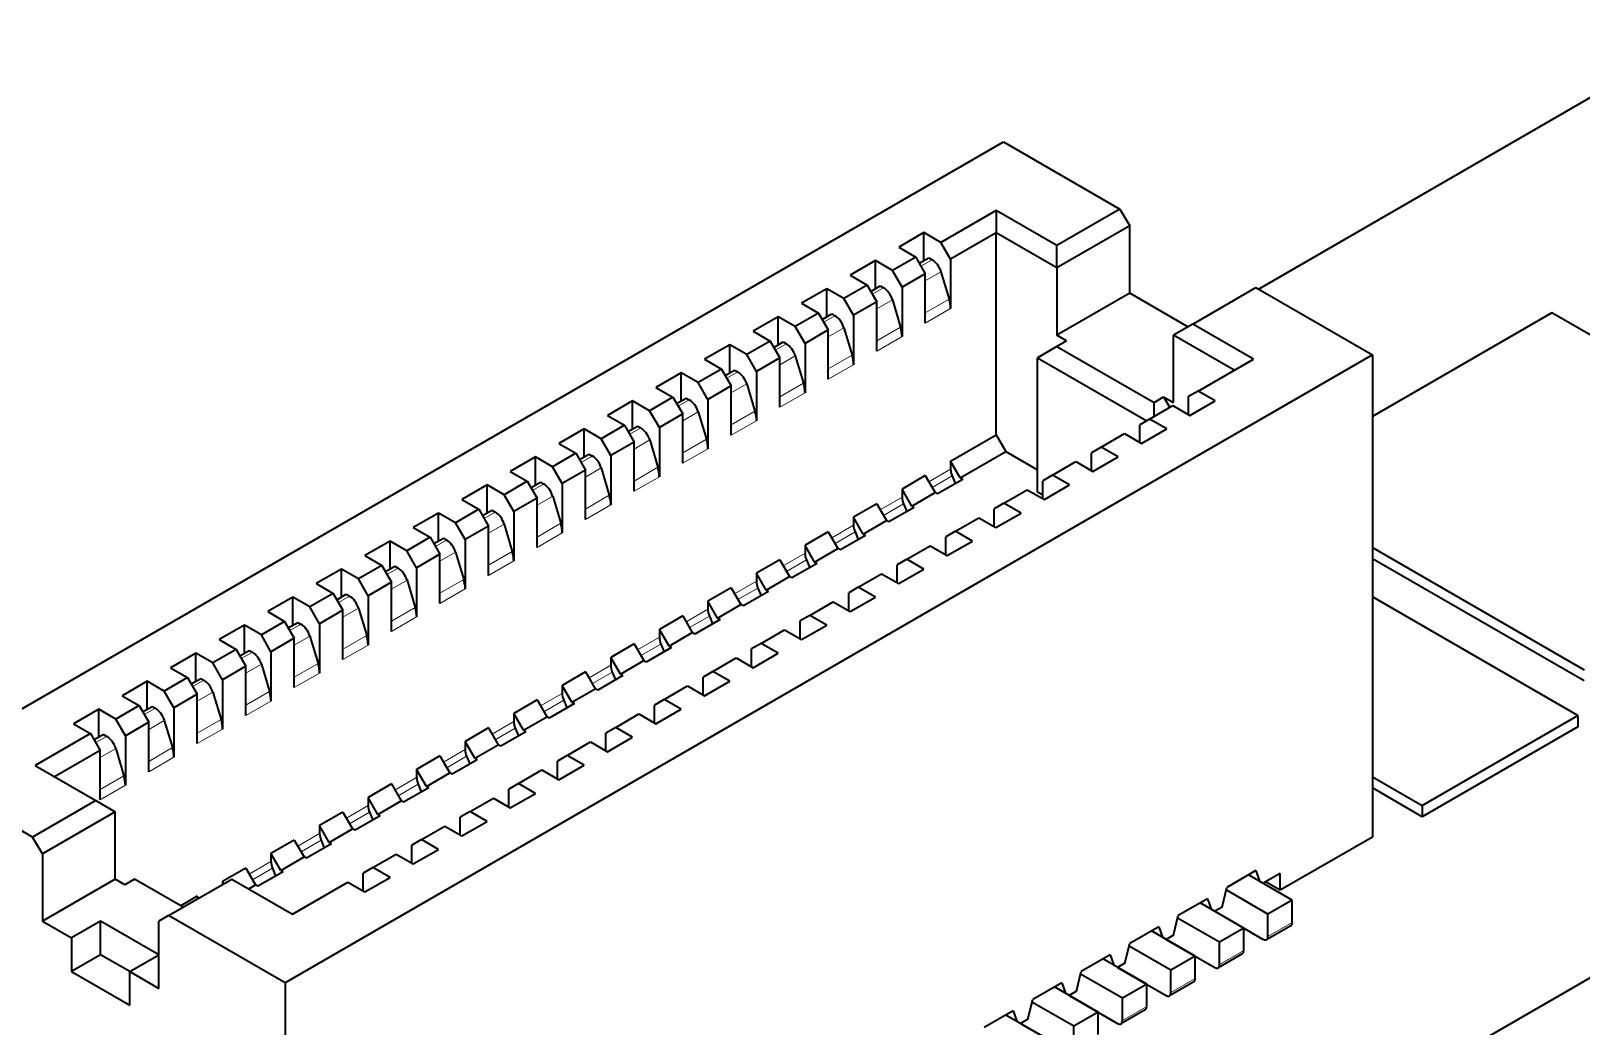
# Model space of a CAD drawing. Extents: x 507 to 804, y 334 to 583.
# Drawn here: x 719.41 to 730.69, y 538.73 to 545.99 of the extents above; entities that cross this region are included whole.
import ezdxf

# ---------------------------------------------------------------- set-up
doc = ezdxf.new("R2010")
doc.units = 0

msp = doc.modelspace()

# ---------------------------------------------------------------- linework, layer by layer
at = {"color": 7, "lineweight": 35, "ltscale": 0.093898}
msp.add_line((728.345, 544.107), (731.597, 545.985), dxfattribs=at)
at = {"color": 7, "lineweight": 35, "ltscale": 0.22862}
for p, q in [((718.569, 540.607), (726.489, 545.179)), ((729.176, 543.628), (721.256, 539.055))]:
    msp.add_line(p, q, dxfattribs=at)
at = {"color": 7, "lineweight": 35, "ltscale": 0.024495}
for p, q in [((726.489, 545.179), (727.337, 544.689)), ((726.736, 542.628), (726.736, 543.607)), ((719.417, 540.117), (718.569, 540.607)), ((721.256, 539.055), (720.407, 539.545))]:
    msp.add_line(p, q, dxfattribs=at)
at = {"color": 7, "lineweight": 35, "ltscale": 0.011636}
for p, q in [((726.436, 544.679), (726.032, 544.446)), ((727.906, 543.364), (728.309, 543.597)), ((719.838, 540.87), (719.435, 540.637)), ((721.309, 539.555), (721.712, 539.788))]:
    msp.add_line(p, q, dxfattribs=at)
at = {"color": 7, "lineweight": 35, "ltscale": 0.012758}
for p, q in [((726.878, 544.424), (726.436, 544.679)), ((726.878, 544.26), (726.436, 544.516)), ((728.309, 543.597), (727.867, 543.852)), ((728.168, 543.515), (727.726, 543.771)), ((719.435, 540.637), (719.877, 540.382)), ((720.867, 539.811), (721.309, 539.555))]:
    msp.add_line(p, q, dxfattribs=at)
at = {"color": 7, "lineweight": 35, "ltscale": 0.004083}
for p, q in [((726.436, 544.679), (726.436, 544.516)), ((727.867, 543.852), (727.726, 543.771)), ((726.878, 543.689), (726.736, 543.607)), ((719.877, 540.382), (720.019, 540.3)), ((728.062, 539.188), (728.062, 539.351)), ((727.885, 539.086), (727.885, 539.249)), ((727.178, 538.678), (727.178, 538.841)), ((727.001, 538.576), (727.001, 538.739))]:
    msp.add_line(p, q, dxfattribs=at)
at = {"color": 7, "lineweight": 35, "ltscale": 0.013268}
for p, q in [((727.337, 544.689), (726.878, 544.424)), ((727.867, 543.852), (728.327, 544.118)), ((720.407, 539.545), (720.867, 539.811))]:
    msp.add_line(p, q, dxfattribs=at)
at = {"color": 7, "lineweight": 35, "ltscale": 0.003536}
for p, q in [((727.337, 544.689), (727.408, 544.567)), ((725.75, 544.12), (725.679, 544.242)), ((725.495, 544.136), (725.566, 544.013)), ((725.396, 543.916), (725.325, 544.038)), ((724.788, 543.728), (724.859, 543.605)), ((724.689, 543.507), (724.618, 543.63)), ((724.434, 543.524), (724.505, 543.401)), ((723.982, 543.099), (723.911, 543.221)), ((723.727, 543.115), (723.798, 542.993)), ((726.436, 543.046), (726.506, 542.923)), ((723.628, 542.895), (723.558, 543.017)), ((723.374, 542.911), (723.444, 542.789)), ((722.921, 542.487), (722.851, 542.609)), ((725.82, 542.527), (725.75, 542.65)), ((722.667, 542.503), (722.737, 542.38)), ((725.566, 542.544), (725.637, 542.421)), ((722.568, 542.283), (722.497, 542.405)), ((722.313, 542.299), (722.384, 542.176)), ((725.113, 542.119), (725.043, 542.242)), ((724.76, 541.915), (724.689, 542.038)), ((724.859, 542.136), (724.929, 542.013)), ((721.861, 541.874), (721.79, 541.997)), ((724.505, 541.931), (724.576, 541.809)), ((721.606, 541.891), (721.677, 541.768)), ((724.053, 541.507), (723.982, 541.629)), ((720.899, 541.482), (720.97, 541.36)), ((723.798, 541.523), (723.869, 541.401)), ((720.8, 541.262), (720.729, 541.384)), ((723.699, 541.303), (723.628, 541.425)), ((720.545, 541.278), (720.616, 541.156)), ((723.444, 541.319), (723.515, 541.197)), ((722.992, 540.894), (722.921, 541.017)), ((720.093, 540.854), (720.022, 540.976)), ((722.737, 540.911), (722.808, 540.788)), ((719.838, 540.87), (719.909, 540.747)), ((722.638, 540.69), (722.568, 540.813)), ((722.03, 540.503), (722.101, 540.38)), ((721.931, 540.282), (721.861, 540.405)), ((721.677, 540.298), (721.747, 540.176)), ((721.224, 539.874), (721.153, 539.996)), ((720.97, 539.89), (721.04, 539.768))]:
    msp.add_line(p, q, dxfattribs=at)
at = {"color": 7, "lineweight": 35, "ltscale": 0.005307}
for p, q in [((725.909, 544.518), (725.725, 544.412)), ((725.555, 544.314), (725.371, 544.207)), ((725.202, 544.109), (725.018, 544.003)), ((724.848, 543.905), (724.664, 543.799)), ((724.495, 543.701), (724.311, 543.595)), ((724.141, 543.497), (723.957, 543.391)), ((723.787, 543.293), (723.604, 543.187)), ((727.846, 543.187), (728.03, 543.293)), ((727.493, 542.983), (727.677, 543.089)), ((723.08, 542.885), (722.896, 542.779)), ((727.139, 542.779), (727.323, 542.885)), ((726.192, 542.721), (726.008, 542.615)), ((722.727, 542.681), (722.543, 542.574)), ((726.786, 542.574), (726.969, 542.681)), ((722.373, 542.476), (722.189, 542.37)), ((725.838, 542.517), (725.654, 542.411)), ((726.432, 542.37), (726.616, 542.476)), ((722.02, 542.272), (721.836, 542.166)), ((725.484, 542.313), (725.301, 542.207)), ((725.131, 542.109), (724.947, 542.003)), ((725.725, 541.962), (725.909, 542.068)), ((721.313, 541.864), (721.129, 541.758)), ((725.371, 541.758), (725.555, 541.864)), ((720.959, 541.66), (720.775, 541.554)), ((725.018, 541.554), (725.202, 541.66)), ((724.07, 541.497), (723.886, 541.391)), ((720.605, 541.456), (720.422, 541.35)), ((724.664, 541.35), (724.848, 541.456)), ((720.252, 541.252), (720.068, 541.146)), ((723.717, 541.293), (723.533, 541.186)), ((724.311, 541.146), (724.495, 541.252)), ((723.363, 541.088), (723.179, 540.982)), ((723.01, 540.884), (722.826, 540.778)), ((723.604, 540.737), (723.787, 540.843)), ((722.656, 540.68), (722.472, 540.574)), ((722.302, 540.476), (722.119, 540.37)), ((722.896, 540.329), (723.08, 540.435)), ((722.543, 540.125), (722.727, 540.231)), ((722.189, 539.921), (722.373, 540.027)), ((721.242, 539.864), (721.058, 539.758)), ((721.836, 539.717), (722.02, 539.823))]:
    msp.add_line(p, q, dxfattribs=at)
at = {"color": 7, "lineweight": 35, "ltscale": 0.003572}
for p, q in [((726.032, 544.446), (725.909, 544.518)), ((725.725, 544.412), (725.849, 544.34)), ((725.018, 544.003), (725.142, 543.932)), ((724.664, 543.799), (724.788, 543.728)), ((724.265, 543.426), (724.141, 543.497)), ((723.957, 543.391), (724.081, 543.319)), ((723.604, 543.187), (723.727, 543.115)), ((727.677, 543.089), (727.553, 543.16)), ((723.204, 542.813), (723.08, 542.885)), ((722.896, 542.779), (723.02, 542.707)), ((726.616, 542.476), (726.492, 542.548)), ((726.308, 542.442), (726.432, 542.37)), ((721.836, 542.166), (721.96, 542.095)), ((725.909, 542.068), (725.785, 542.14)), ((725.555, 541.864), (725.431, 541.936)), ((721.436, 541.793), (721.313, 541.864)), ((721.129, 541.758), (721.252, 541.686)), ((724.848, 541.456), (724.724, 541.527)), ((724.541, 541.421), (724.664, 541.35)), ((720.376, 541.18), (720.252, 541.252)), ((720.068, 541.146), (720.192, 541.074)), ((723.787, 540.843), (723.664, 540.915)), ((723.48, 540.809), (723.604, 540.737)), ((723.08, 540.435), (722.957, 540.507)), ((722.727, 540.231), (722.603, 540.303)), ((722.419, 540.196), (722.543, 540.125)), ((722.02, 539.823), (721.896, 539.894)), ((721.712, 539.788), (721.836, 539.717))]:
    msp.add_line(p, q, dxfattribs=at)
at = {"color": 7, "lineweight": 35, "ltscale": 0.005104}
for p, q in [((725.909, 544.314), (725.909, 544.518)), ((724.848, 543.701), (724.848, 543.905)), ((723.787, 543.089), (723.787, 543.293)), ((723.08, 542.681), (723.08, 542.885)), ((722.02, 542.068), (722.02, 542.272)), ((720.959, 541.456), (720.959, 541.66)), ((719.898, 540.843), (719.898, 541.048))]:
    msp.add_line(p, q, dxfattribs=at)
at = {"color": 7, "lineweight": 35, "ltscale": 0.009593}
for p, q in [((726.436, 544.516), (726.103, 544.324)), ((726.174, 542.732), (726.506, 542.923)), ((719.909, 540.747), (719.577, 540.556))]:
    msp.add_line(p, q, dxfattribs=at)
at = {"color": 7, "lineweight": 35, "ltscale": 0.036742}
msp.add_line((726.436, 543.046), (726.436, 544.516), dxfattribs=at)
at = {"color": 7, "lineweight": 35, "ltscale": 0.015309}
for p, q in [((727.408, 544.567), (726.878, 544.26)), ((720.019, 540.3), (719.488, 539.994))]:
    msp.add_line(p, q, dxfattribs=at)
at = {"color": 7, "lineweight": 35, "ltscale": 0.012247}
for p, q in [((727.408, 544.077), (727.408, 544.567)), ((727.832, 543.832), (727.408, 544.077)), ((727.726, 543.281), (727.726, 543.771)), ((720.019, 539.811), (720.019, 540.3)), ((720.337, 539.259), (719.912, 539.504)), ((720.337, 539.015), (720.337, 539.504)), ((719.7, 539.137), (720.125, 538.892))]:
    msp.add_line(p, q, dxfattribs=at)
at = {"color": 7, "lineweight": 35, "ltscale": 0.003535}
for p, q in [((726.103, 544.324), (726.032, 544.446)), ((725.849, 544.34), (725.919, 544.218)), ((725.142, 543.932), (725.212, 543.809)), ((724.335, 543.303), (724.265, 543.426)), ((724.081, 543.319), (724.152, 543.197)), ((723.02, 542.707), (723.091, 542.585)), ((723.275, 542.691), (723.204, 542.813)), ((721.96, 542.095), (722.03, 541.972)), ((721.252, 541.686), (721.323, 541.564)), ((721.507, 541.67), (721.436, 541.793)), ((720.446, 541.058), (720.376, 541.18)), ((720.192, 541.074), (720.263, 540.952)), ((722.285, 540.486), (722.214, 540.609)), ((719.488, 539.994), (719.417, 540.117))]:
    msp.add_line(p, q, dxfattribs=at)
at = {"color": 7, "lineweight": 35, "ltscale": 0.004082}
for p, q in [((726.878, 544.26), (726.878, 544.424)), ((728.592, 539.494), (728.592, 539.657)), ((728.415, 539.392), (728.415, 539.555)), ((728.239, 539.29), (728.239, 539.453)), ((727.708, 538.984), (727.708, 539.147)), ((727.532, 538.882), (727.532, 539.045)), ((727.355, 538.78), (727.355, 538.943))]:
    msp.add_line(p, q, dxfattribs=at)
at = {"color": 7, "lineweight": 35, "ltscale": 0.003573}
for p, q in [((725.679, 544.242), (725.555, 544.314)), ((725.371, 544.207), (725.495, 544.136)), ((724.972, 543.834), (724.848, 543.905)), ((724.618, 543.63), (724.495, 543.701)), ((724.311, 543.595), (724.434, 543.524)), ((723.911, 543.221), (723.787, 543.293)), ((728.03, 543.293), (727.906, 543.364)), ((727.722, 543.258), (727.846, 543.187)), ((727.369, 543.054), (727.493, 542.983)), ((723.25, 542.983), (723.374, 542.911)), ((726.969, 542.681), (726.846, 542.752)), ((722.851, 542.609), (722.727, 542.681)), ((726.662, 542.646), (726.786, 542.574)), ((722.543, 542.574), (722.667, 542.503)), ((722.143, 542.201), (722.02, 542.272)), ((726.262, 542.272), (726.139, 542.344)), ((725.601, 542.034), (725.725, 541.962)), ((721.482, 541.962), (721.606, 541.891)), ((725.202, 541.66), (725.078, 541.731)), ((721.083, 541.589), (720.959, 541.66)), ((724.894, 541.625), (725.018, 541.554)), ((720.775, 541.554), (720.899, 541.482)), ((720.022, 540.976), (719.898, 541.048)), ((723.833, 541.013), (723.957, 540.941)), ((724.141, 541.048), (724.017, 541.119)), ((719.714, 540.941), (719.838, 540.87)), ((723.434, 540.639), (723.31, 540.711)), ((722.773, 540.401), (722.896, 540.329)), ((722.066, 539.992), (722.189, 539.921)), ((722.373, 540.027), (722.249, 540.098)), ((728.504, 539.851), (728.38, 539.78))]:
    msp.add_line(p, q, dxfattribs=at)
at = {"color": 7, "lineweight": 35, "ltscale": 0.005103}
for p, q in [((725.555, 544.109), (725.555, 544.314)), ((725.202, 543.905), (725.202, 544.109)), ((724.495, 543.497), (724.495, 543.701)), ((724.141, 543.293), (724.141, 543.497)), ((723.434, 542.885), (723.434, 543.089)), ((722.727, 542.476), (722.727, 542.681)), ((722.373, 542.272), (722.373, 542.476)), ((721.666, 541.864), (721.666, 542.068)), ((721.313, 541.66), (721.313, 541.864)), ((720.605, 541.252), (720.605, 541.456)), ((720.252, 541.048), (720.252, 541.252)), ((728.592, 539.657), (728.415, 539.555)), ((728.239, 539.453), (728.062, 539.351)), ((728.582, 539.471), (728.405, 539.369)), ((727.532, 539.045), (727.355, 538.943)), ((727.875, 539.063), (727.698, 538.961)), ((727.178, 538.841), (727.001, 538.739)), ((727.521, 538.859), (727.344, 538.757))]:
    msp.add_line(p, q, dxfattribs=at)
at = {"color": 7, "lineweight": 35, "ltscale": 0.004898}
for p, q in [((725.849, 544.34), (725.679, 544.242)), ((725.566, 544.013), (725.396, 543.916)), ((725.142, 543.932), (724.972, 543.834)), ((724.788, 543.728), (724.618, 543.63)), ((724.505, 543.401), (724.335, 543.303)), ((724.081, 543.319), (723.911, 543.221)), ((727.553, 543.16), (727.722, 543.258)), ((723.727, 543.115), (723.558, 543.017)), ((723.798, 542.993), (723.628, 542.895)), ((723.02, 542.707), (722.851, 542.609)), ((723.444, 542.789), (723.275, 542.691)), ((726.492, 542.548), (726.662, 542.646)), ((722.737, 542.38), (722.568, 542.283)), ((725.785, 542.14), (725.955, 542.238)), ((721.96, 542.095), (721.79, 541.997)), ((725.431, 541.936), (725.601, 542.034)), ((724.76, 541.915), (724.929, 542.013)), ((721.252, 541.686), (721.083, 541.589)), ((721.677, 541.768), (721.507, 541.67)), ((724.724, 541.527), (724.894, 541.625)), ((723.798, 541.523), (723.628, 541.425)), ((720.97, 541.36), (720.8, 541.262)), ((720.616, 541.156), (720.446, 541.058)), ((720.192, 541.074), (720.022, 540.976)), ((723.664, 540.915), (723.833, 541.013)), ((722.737, 540.911), (722.568, 540.813)), ((722.285, 540.486), (722.455, 540.584)), ((722.957, 540.507), (723.126, 540.605)), ((721.931, 540.282), (722.101, 540.38)), ((722.603, 540.303), (722.773, 540.401)), ((721.896, 539.894), (722.066, 539.992)), ((720.97, 539.89), (720.8, 539.792))]:
    msp.add_line(p, q, dxfattribs=at)
at = {"color": 7, "lineweight": 35, "ltscale": 0.001989}
for p, q in [((725.875, 544.294), (725.944, 544.334)), ((724.815, 543.682), (724.883, 543.722)), ((724.107, 543.274), (724.176, 543.313)), ((723.047, 542.661), (723.116, 542.701)), ((721.986, 542.049), (722.055, 542.089)), ((721.279, 541.641), (721.348, 541.68)), ((720.218, 541.028), (720.287, 541.068))]:
    msp.add_line(p, q, dxfattribs=at)
at = {"color": 7, "lineweight": 13, "ltscale": 0.00233}
for p, q in [((725.968, 544.32), (725.887, 544.274)), ((724.553, 543.504), (724.473, 543.457)), ((724.2, 543.3), (724.119, 543.253)), ((723.493, 542.891), (723.412, 542.845)), ((723.139, 542.687), (723.059, 542.641)), ((721.725, 541.871), (721.644, 541.824)), ((721.371, 541.667), (721.291, 541.62)), ((720.664, 541.258), (720.584, 541.212)), ((720.311, 541.054), (720.23, 541.008))]:
    msp.add_line(p, q, dxfattribs=at)
at = {"color": 7, "lineweight": 35, "ltscale": 0.000680215}
for p, q in [((725.944, 544.334), (725.968, 544.32)), ((725.591, 544.13), (725.614, 544.116)), ((725.237, 543.926), (725.261, 543.912)), ((724.53, 543.517), (724.553, 543.504)), ((724.176, 543.313), (724.2, 543.3)), ((723.823, 543.109), (723.846, 543.096)), ((723.469, 542.905), (723.493, 542.891)), ((723.116, 542.701), (723.139, 542.687)), ((722.762, 542.497), (722.786, 542.483)), ((722.409, 542.293), (722.432, 542.279)), ((721.701, 541.884), (721.725, 541.871)), ((721.348, 541.68), (721.371, 541.667)), ((720.994, 541.476), (721.018, 541.463)), ((720.641, 541.272), (720.664, 541.258)), ((720.287, 541.068), (720.311, 541.054)), ((719.934, 540.864), (719.957, 540.85))]:
    msp.add_line(p, q, dxfattribs=at)
at = {"color": 7, "lineweight": 35, "ltscale": 0.008981}
for p, q in [((726.103, 544.324), (726.103, 543.965)), ((725.919, 543.858), (725.919, 544.218)), ((725.75, 544.12), (725.75, 543.76)), ((725.566, 543.654), (725.566, 544.013)), ((725.396, 543.916), (725.396, 543.556)), ((725.212, 543.45), (725.212, 543.809)), ((724.859, 543.246), (724.859, 543.605)), ((724.689, 543.507), (724.689, 543.148)), ((724.505, 543.042), (724.505, 543.401)), ((724.335, 543.303), (724.335, 542.944)), ((724.152, 542.838), (724.152, 543.197)), ((723.982, 543.099), (723.982, 542.74)), ((723.798, 542.634), (723.798, 542.993)), ((723.628, 542.895), (723.628, 542.536)), ((723.444, 542.43), (723.444, 542.789)), ((723.275, 542.691), (723.275, 542.332)), ((722.921, 542.487), (722.921, 542.127)), ((723.091, 542.225), (723.091, 542.585)), ((722.737, 542.021), (722.737, 542.38)), ((722.568, 542.283), (722.568, 541.923)), ((722.384, 541.817), (722.384, 542.176)), ((722.214, 542.078), (722.214, 541.719)), ((721.861, 541.874), (721.861, 541.515)), ((721.677, 541.409), (721.677, 541.768)), ((721.507, 541.67), (721.507, 541.311)), ((721.323, 541.205), (721.323, 541.564)), ((720.97, 541.001), (720.97, 541.36)), ((720.8, 541.262), (720.8, 540.903)), ((720.616, 540.797), (720.616, 541.156)), ((720.446, 541.058), (720.446, 540.699)), ((720.263, 540.592), (720.263, 540.952)), ((720.093, 540.854), (720.093, 540.494)), ((719.909, 540.388), (719.909, 540.747))]:
    msp.add_line(p, q, dxfattribs=at)
at = {"color": 7, "lineweight": 35, "ltscale": 0.0049}
for p, q in [((725.919, 544.218), (725.75, 544.12)), ((724.434, 543.524), (724.265, 543.426)), ((724.152, 543.197), (723.982, 543.099)), ((723.374, 542.911), (723.204, 542.813)), ((723.091, 542.585), (722.921, 542.487)), ((726.139, 542.344), (726.308, 542.442)), ((722.03, 541.972), (721.861, 541.874)), ((721.606, 541.891), (721.436, 541.793)), ((724.371, 541.323), (724.541, 541.421)), ((720.545, 541.278), (720.376, 541.18)), ((720.263, 540.952), (720.093, 540.854)), ((723.31, 540.711), (723.48, 540.809)), ((722.249, 540.098), (722.419, 540.196))]:
    msp.add_line(p, q, dxfattribs=at)
at = {"color": 7, "lineweight": 13, "ltscale": 0.003279}
for p, q in [((725.919, 544.167), (726.033, 544.232)), ((725.566, 543.963), (725.679, 544.028)), ((725.212, 543.759), (725.326, 543.824)), ((724.859, 543.555), (724.972, 543.62)), ((724.505, 543.35), (724.619, 543.416)), ((724.152, 543.146), (724.265, 543.212)), ((723.798, 542.942), (723.912, 543.008)), ((723.444, 542.738), (723.558, 542.804)), ((723.091, 542.534), (723.205, 542.599)), ((722.737, 542.33), (722.851, 542.395)), ((722.384, 542.126), (722.497, 542.191)), ((722.03, 541.922), (722.144, 541.987)), ((721.677, 541.717), (721.79, 541.783)), ((721.323, 541.513), (721.437, 541.579)), ((720.97, 541.309), (721.083, 541.375)), ((720.263, 540.901), (720.376, 540.966)), ((719.909, 540.697), (720.023, 540.762))]:
    msp.add_line(p, q, dxfattribs=at)
at = {"color": 7, "lineweight": 35, "ltscale": 0.005187}
for p, q in [((726.033, 544.232), (726.092, 544.034)), ((724.265, 543.212), (724.325, 543.013)), ((723.205, 542.599), (723.264, 542.401)), ((721.437, 541.579), (721.496, 541.38)), ((720.376, 540.966), (720.435, 540.768))]:
    msp.add_line(p, q, dxfattribs=at)
at = {"color": 7, "lineweight": 35, "ltscale": 0.012248}
for p, q in [((726.878, 544.26), (726.878, 543.771)), ((719.488, 539.994), (719.488, 539.504))]:
    msp.add_line(p, q, dxfattribs=at)
at = {"color": 7, "lineweight": 35, "ltscale": 0.003571}
for p, q in [((725.325, 544.038), (725.202, 544.109)), ((723.558, 543.017), (723.434, 543.089)), ((727.323, 542.885), (727.199, 542.956)), ((727.015, 542.85), (727.139, 542.779)), ((722.497, 542.405), (722.373, 542.476)), ((722.189, 542.37), (722.313, 542.299)), ((725.955, 542.238), (726.078, 542.166)), ((721.79, 541.997), (721.666, 542.068)), ((725.248, 541.829), (725.371, 541.758)), ((720.422, 541.35), (720.545, 541.278)), ((720.729, 541.384), (720.605, 541.456)), ((724.495, 541.252), (724.371, 541.323)), ((724.187, 541.217), (724.311, 541.146)), ((723.126, 540.605), (723.25, 540.533))]:
    msp.add_line(p, q, dxfattribs=at)
at = {"color": 7, "lineweight": 35, "ltscale": 0.004899}
for p, q in [((725.495, 544.136), (725.325, 544.038)), ((725.212, 543.809), (725.043, 543.711)), ((724.859, 543.605), (724.689, 543.507)), ((727.199, 542.956), (727.369, 543.054)), ((726.846, 542.752), (727.015, 542.85)), ((725.919, 542.748), (725.75, 542.65)), ((725.82, 542.527), (725.99, 542.625)), ((722.667, 542.503), (722.497, 542.405)), ((725.566, 542.544), (725.396, 542.446)), ((725.467, 542.323), (725.637, 542.421)), ((722.313, 542.299), (722.143, 542.201)), ((725.212, 542.34), (725.043, 542.242)), ((722.384, 542.176), (722.214, 542.078)), ((725.113, 542.119), (725.283, 542.217)), ((724.859, 542.136), (724.689, 542.038)), ((724.505, 541.931), (724.335, 541.833)), ((724.406, 541.711), (724.576, 541.809)), ((725.078, 541.731), (725.248, 541.829)), ((724.152, 541.727), (723.982, 541.629)), ((724.053, 541.507), (724.222, 541.605)), ((720.899, 541.482), (720.729, 541.384)), ((721.323, 541.564), (721.153, 541.466)), ((723.699, 541.303), (723.869, 541.401)), ((723.444, 541.319), (723.275, 541.221)), ((723.345, 541.099), (723.515, 541.197)), ((724.017, 541.119), (724.187, 541.217)), ((723.091, 541.115), (722.921, 541.017)), ((722.992, 540.894), (723.162, 540.992)), ((722.638, 540.69), (722.808, 540.788)), ((722.384, 540.707), (722.214, 540.609)), ((722.03, 540.503), (721.861, 540.405)), ((721.677, 540.298), (721.507, 540.2)), ((721.578, 540.078), (721.747, 540.176)), ((721.323, 540.094), (721.153, 539.996)), ((721.224, 539.874), (721.394, 539.972))]:
    msp.add_line(p, q, dxfattribs=at)
at = {"color": 7, "lineweight": 35, "ltscale": 0.001991}
for p, q in [((725.522, 544.09), (725.591, 544.13)), ((725.168, 543.886), (725.237, 543.926)), ((724.461, 543.478), (724.53, 543.517)), ((723.754, 543.069), (723.823, 543.109)), ((723.4, 542.865), (723.469, 542.905)), ((722.693, 542.457), (722.762, 542.497)), ((722.34, 542.253), (722.409, 542.293)), ((721.633, 541.845), (721.701, 541.884)), ((720.925, 541.436), (720.994, 541.476)), ((720.572, 541.232), (720.641, 541.272)), ((719.934, 540.864), (719.865, 540.824))]:
    msp.add_line(p, q, dxfattribs=at)
at = {"color": 7, "lineweight": 13, "ltscale": 0.002331}
for p, q in [((725.614, 544.116), (725.533, 544.07)), ((724.907, 543.708), (724.826, 543.661)), ((723.846, 543.096), (723.766, 543.049)), ((722.786, 542.483), (722.705, 542.437)), ((722.079, 542.075), (721.998, 542.028)), ((721.018, 541.463), (720.937, 541.416)), ((719.957, 540.85), (719.877, 540.804))]:
    msp.add_line(p, q, dxfattribs=at)
at = {"color": 7, "lineweight": 35, "ltscale": 0.01531}
for p, q in [((727.408, 544.077), (726.878, 543.771)), ((720.019, 539.811), (719.488, 539.504))]:
    msp.add_line(p, q, dxfattribs=at)
at = {"color": 7, "lineweight": 35, "ltscale": 0.024496}
msp.add_line((728.327, 544.118), (729.176, 543.628), dxfattribs=at)
at = {"color": 7, "lineweight": 35, "ltscale": 0.005188}
for p, q in [((725.679, 544.028), (725.739, 543.829)), ((725.326, 543.824), (725.385, 543.625)), ((724.972, 543.62), (725.032, 543.421)), ((724.619, 543.416), (724.678, 543.217)), ((723.912, 543.008), (723.971, 542.809)), ((723.558, 542.804), (723.617, 542.605)), ((722.851, 542.395), (722.91, 542.196)), ((722.497, 542.191), (722.557, 541.992)), ((722.144, 541.987), (722.203, 541.788)), ((721.79, 541.783), (721.85, 541.584)), ((721.083, 541.375), (721.143, 541.176)), ((720.73, 541.171), (720.789, 540.972)), ((720.023, 540.762), (720.082, 540.563))]:
    msp.add_line(p, q, dxfattribs=at)
at = {"color": 7, "lineweight": 13, "ltscale": 0.004994}
for p, q in [((726.092, 544.034), (725.919, 543.934)), ((723.264, 542.401), (723.091, 542.301)), ((720.435, 540.768), (720.263, 540.668))]:
    msp.add_line(p, q, dxfattribs=at)
at = {"color": 7, "lineweight": 13, "ltscale": 0.005307}
for p, q in [((725.919, 543.858), (726.103, 543.965)), ((725.566, 543.654), (725.75, 543.76)), ((725.212, 543.45), (725.396, 543.556)), ((724.859, 543.246), (725.043, 543.352)), ((724.505, 543.042), (724.689, 543.148)), ((724.152, 542.838), (724.335, 542.944)), ((723.798, 542.634), (723.982, 542.74)), ((723.091, 542.225), (723.275, 542.332)), ((722.737, 542.021), (722.921, 542.127)), ((722.384, 541.817), (722.568, 541.923)), ((721.677, 541.409), (721.861, 541.515)), ((721.323, 541.205), (721.507, 541.311)), ((720.97, 541.001), (721.153, 541.107)), ((720.263, 540.592), (720.446, 540.699)), ((719.909, 540.388), (720.093, 540.494))]:
    msp.add_line(p, q, dxfattribs=at)
at = {"color": 7, "lineweight": 35, "ltscale": 0.003534}
for p, q in [((725.043, 543.711), (724.972, 543.834)), ((726.174, 542.732), (726.103, 542.854)), ((725.919, 542.748), (725.99, 542.625)), ((725.467, 542.323), (725.396, 542.446)), ((725.212, 542.34), (725.283, 542.217)), ((722.214, 542.078), (722.143, 542.201)), ((724.406, 541.711), (724.335, 541.833)), ((724.152, 541.727), (724.222, 541.605)), ((721.153, 541.466), (721.083, 541.589)), ((723.345, 541.099), (723.275, 541.221)), ((723.091, 541.115), (723.162, 540.992)), ((722.384, 540.707), (722.455, 540.584)), ((721.578, 540.078), (721.507, 540.2)), ((721.323, 540.094), (721.394, 539.972))]:
    msp.add_line(p, q, dxfattribs=at)
at = {"color": 7, "lineweight": 13, "ltscale": 0.002329}
for p, q in [((725.261, 543.912), (725.18, 543.866)), ((722.432, 542.279), (722.351, 542.233))]:
    msp.add_line(p, q, dxfattribs=at)
at = {"color": 7, "lineweight": 13, "ltscale": 0.004993}
for p, q in [((725.739, 543.829), (725.566, 543.73)), ((725.032, 543.421), (724.859, 543.321)), ((724.678, 543.217), (724.505, 543.117)), ((724.325, 543.013), (724.152, 542.913)), ((723.971, 542.809), (723.798, 542.709)), ((723.617, 542.605), (723.444, 542.505)), ((722.91, 542.196), (722.737, 542.097)), ((722.203, 541.788), (722.03, 541.688)), ((721.85, 541.584), (721.677, 541.484)), ((721.496, 541.38), (721.323, 541.28)), ((721.143, 541.176), (720.97, 541.076)), ((720.789, 540.972), (720.616, 540.872)), ((720.082, 540.563), (719.909, 540.464))]:
    msp.add_line(p, q, dxfattribs=at)
at = {"color": 7, "lineweight": 35, "ltscale": 0.037737}
msp.add_line((730.483, 543.933), (729.176, 543.178), dxfattribs=at)
at = {"color": 7, "lineweight": 35, "ltscale": 0.068341}
msp.add_line((732.85, 542.566), (730.483, 543.933), dxfattribs=at)
at = {"color": 7, "lineweight": 35, "ltscale": 0.000681537}
for p, q in [((724.883, 543.722), (724.907, 543.708)), ((722.055, 542.089), (722.079, 542.075))]:
    msp.add_line(p, q, dxfattribs=at)
at = {"color": 7, "lineweight": 35, "ltscale": 0.00204}
for p, q in [((726.948, 543.73), (726.878, 543.771)), ((727.199, 542.956), (727.129, 542.915)), ((724.371, 541.323), (724.3, 541.282))]:
    msp.add_line(p, q, dxfattribs=at)
at = {"color": 7, "lineweight": 35, "ltscale": 0.002041}
for p, q in [((726.948, 543.73), (726.878, 543.689)), ((727.585, 543.281), (727.655, 543.322)), ((727.906, 543.364), (727.836, 543.324)), ((726.846, 542.752), (726.775, 542.711)), ((726.139, 542.344), (726.068, 542.303)), ((725.078, 541.731), (725.007, 541.691)), ((724.017, 541.119), (723.947, 541.078)), ((723.31, 540.711), (723.239, 540.67)), ((722.249, 540.098), (722.179, 540.058)), ((720.089, 539.77), (720.019, 539.811))]:
    msp.add_line(p, q, dxfattribs=at)
at = {"color": 7, "lineweight": 35, "ltscale": 0.008983}
for p, q in [((725.043, 543.711), (725.043, 543.352)), ((722.03, 541.613), (722.03, 541.972)), ((721.153, 541.466), (721.153, 541.107))]:
    msp.add_line(p, q, dxfattribs=at)
at = {"color": 7, "lineweight": 13, "ltscale": 0.004992}
for p, q in [((725.385, 543.625), (725.212, 543.526)), ((722.557, 541.992), (722.384, 541.893))]:
    msp.add_line(p, q, dxfattribs=at)
at = {"color": 7, "lineweight": 35, "ltscale": 0.022964}
msp.add_line((726.736, 543.607), (727.532, 543.148), dxfattribs=at)
at = {"color": 7, "lineweight": 35, "ltscale": 0.020412}
msp.add_line((726.878, 543.689), (727.585, 543.281), dxfattribs=at)
at = {"color": 7, "lineweight": 35, "ltscale": 0.087773}
for p, q in [((729.176, 543.628), (729.176, 540.117)), ((721.256, 539.055), (721.256, 535.544))]:
    msp.add_line(p, q, dxfattribs=at)
at = {"color": 7, "lineweight": 35, "ltscale": 0.002551}
msp.add_line((727.585, 543.179), (727.585, 543.281), dxfattribs=at)
at = {"color": 7, "lineweight": 35, "ltscale": 0.002042}
for p, q in [((727.655, 543.322), (727.726, 543.281)), ((727.553, 543.16), (727.482, 543.119)), ((726.492, 542.548), (726.421, 542.507)), ((725.785, 542.14), (725.714, 542.099)), ((725.431, 541.936), (725.361, 541.895)), ((724.724, 541.527), (724.654, 541.486)), ((723.664, 540.915), (723.593, 540.874)), ((730.672, 541.001), (730.672, 540.92)), ((722.957, 540.507), (722.886, 540.466)), ((729.538, 540.347), (729.538, 540.265)), ((722.603, 540.303), (722.532, 540.262)), ((721.896, 539.894), (721.825, 539.853)), ((720.16, 539.811), (720.089, 539.77)), ((720.407, 539.545), (720.337, 539.504))]:
    msp.add_line(p, q, dxfattribs=at)
at = {"color": 7, "lineweight": 35, "ltscale": 0.00221}
msp.add_line((727.655, 543.322), (727.7, 543.245), dxfattribs=at)
at = {"color": 7, "lineweight": 35, "ltscale": 0.003265}
for p, q in [((727.836, 543.193), (727.836, 543.324)), ((726.775, 542.581), (726.775, 542.711)), ((726.068, 542.172), (726.068, 542.303)), ((725.714, 541.968), (725.714, 542.099)), ((725.007, 541.56), (725.007, 541.691)), ((724.654, 541.356), (724.654, 541.486)), ((723.947, 540.948), (723.947, 541.078)), ((723.239, 540.539), (723.239, 540.67)), ((722.886, 540.335), (722.886, 540.466)), ((722.179, 539.927), (722.179, 540.058)), ((721.825, 539.723), (721.825, 539.853))]:
    msp.add_line(p, q, dxfattribs=at)
at = {"color": 7, "lineweight": 35, "ltscale": 0.005308}
for p, q in [((723.434, 543.089), (723.25, 542.983)), ((726.078, 542.166), (726.262, 542.272)), ((721.666, 542.068), (721.482, 541.962)), ((724.777, 541.905), (724.594, 541.799)), ((724.424, 541.701), (724.24, 541.595)), ((719.898, 541.048), (719.714, 540.941)), ((723.957, 540.941), (724.141, 541.048)), ((723.25, 540.533), (723.434, 540.639)), ((721.949, 540.272), (721.765, 540.166)), ((721.595, 540.068), (721.412, 539.962))]:
    msp.add_line(p, q, dxfattribs=at)
at = {"color": 7, "lineweight": 35, "ltscale": 0.009594}
msp.add_line((726.103, 542.854), (726.436, 543.046), dxfattribs=at)
at = {"color": 7, "lineweight": 35, "ltscale": 0.003267}
for p, q in [((727.482, 542.989), (727.482, 543.119)), ((727.129, 542.785), (727.129, 542.915)), ((726.421, 542.376), (726.421, 542.507)), ((725.361, 541.764), (725.361, 541.895)), ((724.3, 541.152), (724.3, 541.282)), ((723.593, 540.743), (723.593, 540.874)), ((722.532, 540.131), (722.532, 540.262))]:
    msp.add_line(p, q, dxfattribs=at)
at = {"color": 7, "lineweight": 35, "ltscale": 0.001456}
for p, q in [((726.103, 542.854), (726.103, 542.796)), ((725.75, 542.65), (725.75, 542.592)), ((725.396, 542.446), (725.396, 542.388)), ((725.043, 542.242), (725.043, 542.183)), ((724.689, 542.038), (724.689, 541.979)), ((724.335, 541.833), (724.335, 541.775)), ((723.982, 541.629), (723.982, 541.571)), ((723.628, 541.425), (723.628, 541.367)), ((723.275, 541.221), (723.275, 541.163)), ((722.921, 541.017), (722.921, 540.959)), ((722.214, 540.609), (722.214, 540.55)), ((721.861, 540.405), (721.861, 540.346)), ((721.507, 540.2), (721.507, 540.142)), ((721.153, 539.996), (721.153, 539.938))]:
    msp.add_line(p, q, dxfattribs=at)
at = {"color": 7, "lineweight": 35, "ltscale": 0.006635}
msp.add_line((726.506, 542.923), (726.736, 542.791), dxfattribs=at)
at = {"color": 7, "lineweight": 13, "ltscale": 0.004579}
for p, q in [((726.103, 542.796), (725.945, 542.704)), ((725.396, 542.388), (725.237, 542.296)), ((724.335, 541.775), (724.177, 541.684)), ((723.275, 541.163), (723.116, 541.071)), ((722.568, 540.755), (722.409, 540.663)), ((722.214, 540.55), (722.055, 540.459)), ((721.507, 540.142), (721.348, 540.051))]:
    msp.add_line(p, q, dxfattribs=at)
at = {"color": 7, "lineweight": 13, "ltscale": 0.004193}
for p, q in [((725.969, 542.662), (726.114, 542.746)), ((725.615, 542.458), (725.76, 542.542)), ((725.262, 542.254), (725.407, 542.338)), ((724.908, 542.05), (725.053, 542.134)), ((723.847, 541.438), (723.993, 541.522)), ((723.494, 541.234), (723.639, 541.318)), ((723.14, 541.029), (723.286, 541.113)), ((722.787, 540.825), (722.932, 540.909)), ((722.433, 540.621), (722.578, 540.705)), ((722.08, 540.417), (722.225, 540.501)), ((721.726, 540.213), (721.871, 540.297)), ((721.372, 540.009), (721.518, 540.093)), ((721.019, 539.805), (721.164, 539.889))]:
    msp.add_line(p, q, dxfattribs=at)
at = {"color": 7, "lineweight": 35, "ltscale": 0.001524}
for p, q in [((726.114, 542.746), (726.137, 542.69)), ((725.053, 542.134), (725.077, 542.078)), ((724.7, 541.93), (724.723, 541.873)), ((723.993, 541.522), (724.016, 541.465)), ((723.286, 541.113), (723.309, 541.057)), ((722.932, 540.909), (722.955, 540.853)), ((722.225, 540.501), (722.248, 540.445)), ((721.871, 540.297), (721.895, 540.24)), ((721.164, 539.889), (721.187, 539.832))]:
    msp.add_line(p, q, dxfattribs=at)
at = {"color": 7, "lineweight": 35, "ltscale": 0.000511395}
for p, q in [((726.174, 542.732), (726.192, 542.721)), ((726.008, 542.615), (725.99, 542.625)), ((724.24, 541.595), (724.222, 541.605)), ((723.345, 541.099), (723.363, 541.088)), ((723.179, 540.982), (723.162, 540.992)), ((721.412, 539.962), (721.394, 539.972))]:
    msp.add_line(p, q, dxfattribs=at)
at = {"color": 7, "lineweight": 13, "ltscale": 0.00458}
for p, q in [((725.75, 542.592), (725.591, 542.5)), ((725.043, 542.183), (724.884, 542.092)), ((724.689, 541.979), (724.53, 541.888)), ((723.982, 541.571), (723.823, 541.479)), ((723.628, 541.367), (723.47, 541.275)), ((722.921, 540.959), (722.763, 540.867)), ((721.861, 540.346), (721.702, 540.255)), ((721.153, 539.938), (720.995, 539.846))]:
    msp.add_line(p, q, dxfattribs=at)
at = {"color": 7, "lineweight": 35, "ltscale": 0.001123}
msp.add_line((726.775, 542.605), (726.736, 542.628), dxfattribs=at)
at = {"color": 7, "lineweight": 13, "ltscale": 0.005308}
for p, q in [((723.444, 542.43), (723.628, 542.536)), ((722.03, 541.613), (722.214, 541.719)), ((720.616, 540.797), (720.8, 540.903))]:
    msp.add_line(p, q, dxfattribs=at)
at = {"color": 7, "lineweight": 35, "ltscale": 0.001525}
for p, q in [((725.76, 542.542), (725.784, 542.486)), ((725.407, 542.338), (725.43, 542.282)), ((724.346, 541.726), (724.369, 541.669)), ((723.639, 541.318), (723.662, 541.261)), ((722.578, 540.705), (722.602, 540.649)), ((721.518, 540.093), (721.541, 540.036))]:
    msp.add_line(p, q, dxfattribs=at)
at = {"color": 7, "lineweight": 35, "ltscale": 0.00050931}
for p, q in [((725.82, 542.527), (725.838, 542.517)), ((725.654, 542.411), (725.637, 542.421)), ((725.113, 542.119), (725.131, 542.109)), ((724.594, 541.799), (724.576, 541.809)), ((724.053, 541.507), (724.07, 541.497)), ((723.886, 541.391), (723.869, 541.401)), ((722.992, 540.894), (723.01, 540.884)), ((722.826, 540.778), (722.808, 540.788)), ((721.765, 540.166), (721.747, 540.176)), ((721.058, 539.758), (721.04, 539.768)), ((721.224, 539.874), (721.242, 539.864))]:
    msp.add_line(p, q, dxfattribs=at)
at = {"color": 7, "lineweight": 35, "ltscale": 0.000510632}
for p, q in [((725.467, 542.323), (725.484, 542.313)), ((725.301, 542.207), (725.283, 542.217)), ((724.76, 541.915), (724.777, 541.905)), ((724.947, 542.003), (724.929, 542.013)), ((724.406, 541.711), (724.424, 541.701)), ((723.699, 541.303), (723.717, 541.293)), ((723.533, 541.186), (723.515, 541.197)), ((722.638, 540.69), (722.656, 540.68)), ((722.472, 540.574), (722.455, 540.584)), ((722.119, 540.37), (722.101, 540.38)), ((721.931, 540.282), (721.949, 540.272)), ((721.578, 540.078), (721.595, 540.068))]:
    msp.add_line(p, q, dxfattribs=at)
at = {"color": 7, "lineweight": 35, "ltscale": 0.044514}
msp.add_line((729.176, 542.225), (730.718, 541.335), dxfattribs=at)
at = {"color": 7, "lineweight": 35, "ltscale": 0.044513}
msp.add_line((730.718, 541.253), (729.176, 542.143), dxfattribs=at)
at = {"color": 7, "lineweight": 13, "ltscale": 0.004195}
msp.add_line((724.554, 541.846), (724.7, 541.93), dxfattribs=at)
at = {"color": 7, "lineweight": 35, "ltscale": 0.043199}
msp.add_line((730.672, 541.001), (729.176, 541.865), dxfattribs=at)
at = {"color": 7, "lineweight": 13, "ltscale": 0.004194}
msp.add_line((724.201, 541.642), (724.346, 541.726), dxfattribs=at)
at = {"color": 7, "lineweight": 13, "ltscale": 0.003281}
msp.add_line((720.616, 541.105), (720.73, 541.171), dxfattribs=at)
at = {"color": 7, "lineweight": 35, "ltscale": 0.032725}
for p, q in [((729.538, 540.347), (730.672, 541.001)), ((730.672, 540.92), (729.538, 540.265))]:
    msp.add_line(p, q, dxfattribs=at)
at = {"color": 7, "lineweight": 35, "ltscale": 0.001457}
msp.add_line((722.568, 540.813), (722.568, 540.755), dxfattribs=at)
at = {"color": 7, "lineweight": 35, "ltscale": 0.326598}
msp.add_line((733.33, 540.576), (722.016, 534.044), dxfattribs=at)
at = {"color": 7, "lineweight": 35, "ltscale": 0.010475}
for p, q in [((729.176, 540.556), (729.538, 540.347)), ((729.538, 540.265), (729.176, 540.475))]:
    msp.add_line(p, q, dxfattribs=at)
at = {"color": 7, "lineweight": 35, "ltscale": 0.000510075}
msp.add_line((722.285, 540.486), (722.302, 540.476), dxfattribs=at)
at = {"color": 7, "lineweight": 35, "ltscale": 0.013269}
msp.add_line((719.877, 540.382), (719.417, 540.117), dxfattribs=at)
at = {"color": 7, "lineweight": 35, "ltscale": 0.019392}
msp.add_line((729.176, 540.117), (728.504, 539.729), dxfattribs=at)
at = {"color": 7, "lineweight": 35, "ltscale": 0.010207}
for p, q in [((720.514, 539.606), (720.16, 539.811)), ((726.966, 538.964), (727.319, 538.759))]:
    msp.add_line(p, q, dxfattribs=at)
at = {"color": 7, "lineweight": 35, "ltscale": 0.000441549}
msp.add_line((720.809, 539.777), (720.8, 539.792), dxfattribs=at)
at = {"color": 7, "lineweight": 35, "ltscale": 0.000511169}
msp.add_line((720.8, 539.792), (720.8, 539.772), dxfattribs=at)
at = {"color": 7, "lineweight": 35, "ltscale": 0.001429}
msp.add_line((720.991, 539.739), (721.04, 539.768), dxfattribs=at)
at = {"color": 7, "lineweight": 35, "ltscale": 0.006123}
for p, q in [((728.327, 539.872), (728.115, 539.749)), ((719.912, 539.504), (719.7, 539.382)), ((719.912, 539.259), (719.912, 539.504)), ((719.7, 539.382), (719.7, 539.137)), ((719.912, 539.259), (719.7, 539.137)), ((720.125, 539.137), (720.337, 539.259)), ((720.125, 538.892), (720.125, 539.137)), ((726.559, 538.851), (726.347, 538.729))]:
    msp.add_line(p, q, dxfattribs=at)
at = {"color": 7, "lineweight": 35, "ltscale": 0.009185}
for p, q in [((728.592, 539.657), (728.274, 539.841)), ((728.239, 539.453), (727.92, 539.637)), ((727.532, 539.045), (727.213, 539.229)), ((727.178, 538.841), (726.86, 539.025))]:
    msp.add_line(p, q, dxfattribs=at)
at = {"color": 7, "lineweight": 35, "ltscale": 0.002025}
for p, q in [((728.327, 539.872), (728.354, 539.795)), ((727.62, 539.464), (727.646, 539.387)), ((727.266, 539.259), (727.293, 539.183)), ((726.913, 539.055), (726.939, 538.979)), ((726.559, 538.851), (726.586, 538.775))]:
    msp.add_line(p, q, dxfattribs=at)
at = {"color": 7, "lineweight": 35, "ltscale": 0.003062}
for q in [(728.398, 539.79), (728.504, 539.851)]:
    msp.add_line((728.504, 539.729), q, dxfattribs=at)
at = {"color": 7, "lineweight": 35, "ltscale": 0.00347}
msp.add_line((720.616, 539.686), (720.496, 539.617), dxfattribs=at)
at = {"color": 7, "lineweight": 35, "ltscale": 0.00044231}
msp.add_line((720.616, 539.686), (720.625, 539.671), dxfattribs=at)
at = {"color": 7, "lineweight": 35, "ltscale": 0.006125}
for p, q in [((727.974, 539.668), (727.761, 539.545)), ((719.488, 539.504), (719.7, 539.382)), ((720.125, 539.137), (719.912, 539.259)), ((727.266, 539.259), (727.054, 539.137))]:
    msp.add_line(p, q, dxfattribs=at)
at = {"color": 7, "lineweight": 35, "ltscale": 0.002026}
msp.add_line((727.974, 539.668), (728, 539.591), dxfattribs=at)
at = {"color": 7, "lineweight": 35, "ltscale": 0.00368}
for p, q in [((728.08, 539.606), (728.115, 539.749)), ((727.726, 539.402), (727.761, 539.545)), ((727.372, 539.198), (727.408, 539.341)), ((727.019, 538.994), (727.054, 539.137)), ((726.665, 538.79), (726.701, 538.933))]:
    msp.add_line(p, q, dxfattribs=at)
at = {"color": 7, "lineweight": 35, "ltscale": 0.008804}
msp.add_line((728.415, 539.555), (728.11, 539.732), dxfattribs=at)
at = {"color": 7, "lineweight": 35, "ltscale": 0.001531}
for p, q in [((728.08, 539.606), (728.027, 539.576)), ((727.726, 539.402), (727.673, 539.372)), ((727.019, 538.994), (726.966, 538.964)), ((726.665, 538.79), (726.612, 538.759))]:
    msp.add_line(p, q, dxfattribs=at)
at = {"color": 7, "lineweight": 35, "ltscale": 0.010206}
for p, q in [((728.027, 539.576), (728.38, 539.372)), ((727.673, 539.372), (728.027, 539.168)), ((726.612, 538.759), (726.966, 538.555))]:
    msp.add_line(p, q, dxfattribs=at)
at = {"color": 7, "lineweight": 35, "ltscale": 0.006122}
for p, q in [((727.62, 539.464), (727.408, 539.341)), ((720.125, 539.137), (720.337, 539.015))]:
    msp.add_line(p, q, dxfattribs=at)
at = {"color": 7, "lineweight": 35, "ltscale": 0.009186}
for p, q in [((727.885, 539.249), (727.567, 539.433)), ((726.824, 538.637), (726.506, 538.821))]:
    msp.add_line(p, q, dxfattribs=at)
at = {"color": 7, "lineweight": 35, "ltscale": 0.008802}
for p, q in [((728.062, 539.351), (727.757, 539.527)), ((727.001, 538.739), (726.696, 538.915))]:
    msp.add_line(p, q, dxfattribs=at)
at = {"color": 7, "lineweight": 13, "ltscale": 0.005103}
for p, q in [((728.592, 539.494), (728.415, 539.392)), ((728.239, 539.29), (728.062, 539.188)), ((727.532, 538.882), (727.355, 538.78))]:
    msp.add_line(p, q, dxfattribs=at)
at = {"color": 7, "lineweight": 35, "ltscale": 0.008803}
for p, q in [((727.708, 539.147), (727.403, 539.323)), ((727.355, 538.943), (727.05, 539.119))]:
    msp.add_line(p, q, dxfattribs=at)
at = {"color": 7, "lineweight": 35, "ltscale": 0.005105}
for p, q in [((727.885, 539.249), (727.708, 539.147)), ((728.228, 539.267), (728.052, 539.165))]:
    msp.add_line(p, q, dxfattribs=at)
at = {"color": 7, "lineweight": 35, "ltscale": 0.00153}
msp.add_line((727.372, 539.198), (727.319, 539.168), dxfattribs=at)
at = {"color": 7, "lineweight": 35, "ltscale": 0.010205}
msp.add_line((727.319, 539.168), (727.673, 538.964), dxfattribs=at)
at = {"color": 7, "lineweight": 35, "ltscale": 0.006124}
msp.add_line((726.913, 539.055), (726.701, 538.933), dxfattribs=at)
at = {"color": 7, "lineweight": 13, "ltscale": 0.005104}
msp.add_line((727.885, 539.086), (727.708, 538.984), dxfattribs=at)
at = {"color": 7, "lineweight": 35}
for centre, major_axis, start_param, end_param in [((725.968, 544.239), (0.05, -0.0866), 1.180189, 2.356194), ((725.614, 544.035), (0.05, -0.0866), 1.180189, 2.356194), ((725.962, 544.046), (0.1, -0.173), 0.785398, 1.180189), ((725.261, 543.83), (0.05, -0.0866), 1.180189, 2.356194), ((725.608, 543.842), (0.1, -0.173), 0.785398, 1.180189), ((724.907, 543.626), (0.05, -0.0866), 1.180189, 2.356194), ((725.255, 543.638), (0.1, -0.173), 0.785398, 1.180189), ((724.553, 543.422), (0.05, -0.0866), 1.180189, 2.356194), ((724.901, 543.434), (0.1, -0.173), 0.785398, 1.180189), ((724.2, 543.218), (0.05, -0.0866), 1.180189, 2.356194), ((724.548, 543.23), (0.1, -0.173), 0.785398, 1.180189), ((723.846, 543.014), (0.05, -0.0866), 1.180189, 2.356194), ((724.194, 543.026), (0.1, -0.173), 0.785398, 1.180189), ((723.493, 542.81), (0.05, -0.0866), 1.180189, 2.356194), ((723.84, 542.821), (0.1, -0.173), 0.785398, 1.180189), ((726.174, 542.755), (-0.05, 0.0866), 0.785398, 1.343997), ((723.139, 542.606), (0.05, -0.0866), 1.180189, 2.356194), ((723.487, 542.617), (0.1, -0.173), 0.785398, 1.180189), ((725.82, 542.551), (-0.05, 0.0866), 0.785398, 1.343997), ((722.786, 542.402), (0.05, -0.0866), 1.180189, 2.356194), ((723.133, 542.413), (0.1, -0.173), 0.785398, 1.180189), ((725.467, 542.347), (-0.05, 0.0866), 0.785398, 1.343997), ((722.432, 542.197), (0.05, -0.0866), 1.180189, 2.356194), ((722.78, 542.209), (0.1, -0.173), 0.785398, 1.180189), ((725.113, 542.143), (-0.05, 0.0866), 0.785398, 1.343997), ((722.079, 541.993), (0.05, -0.0866), 1.180189, 2.356194), ((722.426, 542.005), (0.1, -0.173), 0.785398, 1.180189), ((724.76, 541.939), (-0.05, 0.0866), 0.785398, 1.343997), ((721.725, 541.789), (0.05, -0.0866), 1.180189, 2.356194), ((722.073, 541.801), (0.1, -0.173), 0.785398, 1.180189), ((724.406, 541.734), (-0.05, 0.0866), 0.785398, 1.343997), ((721.371, 541.585), (0.05, -0.0866), 1.180189, 2.356194), ((721.719, 541.597), (0.1, -0.173), 0.785398, 1.180189), ((721.018, 541.381), (0.05, -0.0866), 1.180189, 2.356194), ((724.053, 541.53), (-0.05, 0.0866), 0.785398, 1.343997), ((721.366, 541.393), (0.1, -0.173), 0.785398, 1.180189), ((723.699, 541.326), (-0.05, 0.0866), 0.785398, 1.343997), ((720.664, 541.177), (0.05, -0.0866), 1.180189, 2.356194), ((721.012, 541.188), (0.1, -0.173), 0.785398, 1.180189), ((723.345, 541.122), (-0.05, 0.0866), 0.785398, 1.343997), ((720.311, 540.973), (0.05, -0.0866), 1.180189, 2.356194), ((720.659, 540.984), (0.1, -0.173), 0.785398, 1.180189), ((722.992, 540.918), (-0.05, 0.0866), 0.785398, 1.343997), ((719.957, 540.769), (0.05, -0.0866), 1.180189, 2.356194), ((720.305, 540.78), (0.1, -0.173), 0.785398, 1.180189), ((722.638, 540.714), (-0.05, 0.0866), 0.785398, 1.343997), ((719.951, 540.576), (0.1, -0.173), 0.785398, 1.180189), ((722.285, 540.51), (-0.05, 0.0866), 0.785398, 1.343997), ((721.931, 540.306), (-0.05, 0.0866), 0.785398, 1.343997), ((721.578, 540.101), (-0.05, 0.0866), 0.785398, 1.343997), ((721.224, 539.897), (-0.05, 0.0866), 0.785398, 1.343997), ((728.557, 539.515), (0.025, -0.0433), 6.283185, 7.068583), ((728.38, 539.413), (-0.025, 0.0433), 2.356194, 3.141593), ((728.38, 539.413), (-0.025, 0.0433), 3.141593, 3.926991), ((728.203, 539.31), (0.025, -0.0433), 6.283185, 7.068583), ((728.027, 539.208), (-0.025, 0.0433), 2.356194, 3.141593), ((728.027, 539.208), (-0.025, 0.0433), 3.141593, 3.926991), ((727.673, 539.004), (-0.025, 0.0433), 3.141593, 3.926991), ((727.85, 539.106), (0.025, -0.0433), 6.283185, 7.068583), ((727.496, 538.902), (0.025, -0.0433), 6.283185, 7.068583), ((727.673, 539.004), (-0.025, 0.0433), 2.356194, 3.141593), ((727.319, 538.8), (-0.025, 0.0433), 2.356194, 3.141593), ((727.319, 538.8), (-0.025, 0.0433), 3.141593, 3.926991)]:
    msp.add_ellipse(centre, major_axis=major_axis, ratio=0.57735, start_param=start_param, end_param=end_param, dxfattribs=at)

doc.saveas('drawing.dxf')
